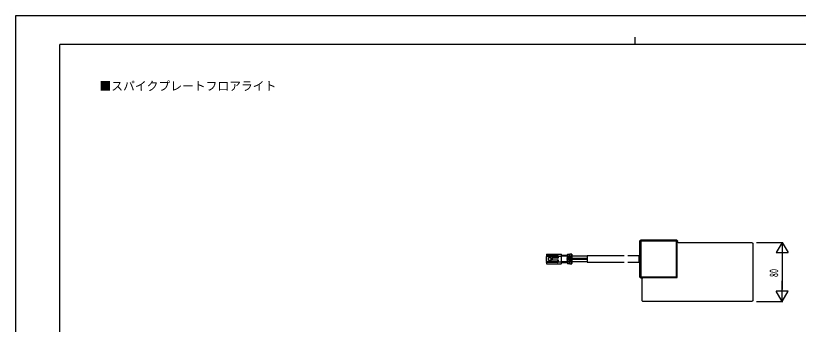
# Model space of a CAD drawing. Units: millimetres, scale not verified. Extents: x -841 to 841, y -594 to 594.
# Drawn here: x -841 to 221, y 176 to 594 of the extents above; entities that cross this region are included whole.
import ezdxf
from ezdxf.enums import TextEntityAlignment as Align

# ---------------------------------------------------------------- set-up
doc = ezdxf.new("R2010")
doc.units = ezdxf.units.MM
doc.header["$LTSCALE"] = 2
for name, color, linetype in [('0-1_USER1', 3, 'Continuous'), ('0-2_YKK_13', 4, 'Continuous'), ('0-3_YKK_D', 6, 'Continuous'), ('0-4_YKK_ZWAK', 7, 'Continuous')]:
    doc.layers.add(name, color=color, linetype=linetype)
doc.styles.add('ＭＳ ゴシック', font='')
doc.styles.get('ＭＳ ゴシック').set_extended_font_data('MS Gothic')

msp = doc.modelspace()

# ---------------------------------------------------------------- linework, layer by layer
at = {"layer": '0-2_YKK_13'}
for p, q in [((5.988, 239.969), (5.988, 289)), ((6.025, 288.964), (6.025, 240.005)), ((6.397, 288.591), (6.025, 288.964)), ((6.397, 288.591), (7.397, 288.591)), ((6.397, 288.591), (6.397, 240.378)), ((6.988, 290), (56.02, 290)), ((55.983, 289.963), (7.025, 289.963)), ((7.025, 289.963), (7.397, 289.591)), ((7.397, 289.591), (7.397, 288.591)), ((55.611, 289.591), (7.397, 289.591)), ((55.611, 288.591), (7.397, 288.591)), ((7.397, 288.591), (7.397, 240.378)), ((55.611, 289.591), (55.983, 289.963)), ((55.611, 288.591), (55.611, 289.591)), ((56.61, 288.591), (55.611, 288.591)), ((55.611, 240.378), (55.611, 288.591)), ((56.983, 288.964), (56.61, 288.591)), ((56.61, 240.378), (56.61, 288.591)), ((56.692, 240.296), (56.692, 287.196)), ((56.697, 287.966), (56.805, 288.038)), ((56.995, 287.665), (56.96, 287.665)), ((56.983, 288.366), (56.983, 288.966)), ((56.983, 288.371), (56.983, 288.964)), ((56.984, 288.476), (57.02, 288.476)), ((56.995, 286.758), (56.995, 287.665)), ((57.02, 289), (57.02, 288.476)), ((57.92, 286.984), (158.004, 286.984)), ((-120.846, 270.984), (-101.046, 270.984)), ((-120.846, 270.984), (-120.846, 269.448)), ((-120.846, 269.011), (-120.846, 269.196)), ((-120.846, 269.196), (-105.746, 269.196)), ((-120.846, 269.011), (-120.846, 267.838)), ((-105.746, 269.011), (-120.846, 269.011)), ((-120.846, 261.131), (-120.846, 267.838)), ((-105.796, 267.838), (-120.846, 267.838)), ((-118.046, 266.634), (-115.046, 266.634)), ((-118.046, 262.334), (-118.046, 266.634)), ((-115.046, 266.634), (-115.046, 262.334)), ((-114.046, 266.184), (-113.746, 265.884)), ((-114.046, 266.184), (-105.796, 266.184)), ((-114.046, 262.784), (-114.046, 266.184)), ((-113.746, 263.084), (-113.746, 265.884)), ((-105.796, 265.884), (-113.746, 265.884)), ((-113.096, 265.584), (-113.096, 263.384)), ((-105.446, 265.584), (-113.096, 265.584)), ((-105.796, 267.838), (-105.796, 266.184)), ((-105.146, 266.184), (-105.796, 266.184)), ((-105.796, 265.884), (-105.796, 266.184)), ((-105.446, 265.884), (-105.796, 265.884)), ((-105.746, 269.196), (-105.746, 269.011)), ((-105.746, 268.318), (-105.746, 269.011)), ((-105.446, 265.884), (-105.446, 265.584)), ((-105.146, 268.179), (-105.185, 268.523)), ((-105.146, 268.129), (-105.146, 268.179)), ((-105.146, 268.078), (-105.146, 268.129)), ((-105.146, 268.129), (-104.846, 268.129)), ((-105.146, 266.184), (-105.146, 268.078)), ((-105.146, 266.184), (-104.846, 266.184)), ((-104.847, 268.184), (-104.846, 268.129)), ((-104.846, 268.129), (-104.846, 266.184)), ((-101.046, 270.984), (-101.046, 268.184)), ((-101.046, 268.184), (-100.546, 268.184)), ((-100.546, 268.184), (-100.546, 270.484)), ((-92.596, 269.184), (-100.546, 269.184)), ((-100.546, 268.584), (-92.596, 268.584)), ((-100.546, 260.784), (-100.546, 268.184)), ((-92.596, 269.984), (-92.596, 268.384)), ((-92.596, 268.384), (-92.596, 266.034)), ((-92.596, 265.334), (-92.596, 266.034)), ((-92.436, 266.034), (-92.596, 266.034)), ((-88.126, 266.234), (-92.396, 266.234)), ((-89.496, 270.484), (-92.096, 270.484)), ((-88.896, 270.984), (-89.496, 270.484)), ((-89.496, 270.484), (-89.496, 270.484)), ((-89.466, 266.234), (-89.466, 268.384)), ((-89.466, 268.384), (-88.896, 268.384)), ((-88.896, 266.234), (-88.896, 268.384)), ((-88.896, 268.384), (-86.696, 268.384)), ((-88.146, 262.934), (-88.146, 266.034)), ((-86.996, 266.234), (-88.126, 266.234)), ((-86.696, 266.234), (-86.996, 266.234)), ((-86.996, 266.234), (-86.996, 266.034)), ((-86.496, 266.034), (-86.996, 266.034)), ((-86.696, 270.984), (-86.696, 268.384)), ((-86.496, 268.384), (-86.696, 268.384)), ((-86.696, 268.384), (-86.696, 266.234)), ((-86.496, 270.784), (-86.496, 268.384)), ((-86.496, 268.384), (-86.496, 266.034)), ((-65.496, 268.084), (-86.496, 268.084)), ((-86.496, 266.034), (-86.496, 262.934)), ((-15.496, 268.884), (-65.496, 268.884)), ((-65.496, 268.884), (-65.496, 260.084)), ((4.504, 268.884), (-10.496, 268.884)), ((5.988, 268.884), (4.504, 268.884)), ((4.504, 268.884), (4.504, 260.084)), ((-120.846, 261.131), (-120.846, 259.958)), ((-120.846, 261.131), (-105.796, 261.131)), ((-120.846, 259.77), (-120.846, 259.958)), ((-120.846, 259.958), (-105.746, 259.958)), ((-105.746, 259.773), (-120.846, 259.77)), ((-120.846, 259.518), (-120.846, 257.984)), ((-120.846, 257.984), (-101.046, 257.984)), ((-115.046, 262.334), (-118.046, 262.334)), ((-105.796, 262.784), (-114.046, 262.784)), ((-105.796, 263.084), (-113.746, 263.084)), ((-113.096, 263.384), (-105.446, 263.384)), ((-105.446, 263.084), (-105.796, 263.084)), ((-105.796, 262.784), (-105.796, 261.131)), ((-105.746, 260.651), (-105.746, 259.958)), ((-105.746, 259.958), (-105.746, 259.773)), ((-105.446, 263.084), (-105.446, 263.384)), ((-105.176, 260.486), (-105.146, 260.79)), ((-105.146, 260.891), (-105.146, 262.784)), ((-105.146, 262.784), (-104.846, 262.784)), ((-105.146, 260.84), (-105.146, 260.891)), ((-105.146, 260.79), (-105.146, 260.84)), ((-105.146, 260.84), (-104.846, 260.84)), ((-104.847, 260.784), (-101.046, 260.784)), ((-104.846, 262.784), (-104.846, 260.84)), ((-101.046, 260.784), (-101.046, 257.984)), ((-101.046, 260.784), (-100.546, 260.784)), ((-100.546, 258.484), (-100.546, 260.784)), ((-92.596, 260.384), (-100.546, 260.384)), ((-100.546, 259.784), (-92.596, 259.784)), ((-92.596, 265.334), (-92.436, 265.334)), ((-92.596, 265.334), (-92.596, 263.634)), ((-92.596, 262.934), (-92.596, 263.634)), ((-92.436, 263.634), (-92.596, 263.634)), ((-92.596, 262.934), (-92.596, 260.584)), ((-92.596, 262.934), (-92.436, 262.934)), ((-92.596, 260.584), (-92.596, 258.984)), ((-92.396, 260.584), (-92.596, 260.584)), ((-92.396, 263.634), (-92.396, 265.334)), ((-88.126, 262.734), (-92.396, 262.734)), ((-92.396, 260.584), (-92.396, 258.816)), ((-92.096, 258.484), (-89.496, 258.484)), ((-89.496, 263.634), (-89.496, 265.334)), ((-89.496, 258.484), (-88.896, 257.984)), ((-89.466, 260.584), (-89.466, 262.734)), ((-88.896, 260.584), (-89.466, 260.584)), ((-88.896, 260.584), (-88.896, 262.734)), ((-88.896, 260.584), (-88.896, 257.984)), ((-86.696, 260.584), (-88.896, 260.584)), ((-88.896, 257.984), (-86.696, 257.984)), ((-86.996, 262.934), (-88.146, 262.934)), ((-88.126, 262.734), (-86.996, 262.734)), ((-86.996, 262.934), (-86.996, 262.734)), ((-86.996, 262.934), (-86.496, 262.934)), ((-86.696, 262.734), (-86.996, 262.734)), ((-86.696, 262.734), (-86.696, 260.584)), ((-86.496, 265.384), (-65.496, 265.384)), ((-65.496, 263.584), (-86.496, 263.584)), ((-86.496, 262.934), (-86.496, 260.584)), ((-86.496, 260.884), (-65.496, 260.884)), ((-86.496, 260.584), (-86.496, 258.184)), ((-65.496, 260.084), (-15.496, 260.084)), ((-10.496, 260.084), (4.504, 260.084)), ((4.504, 260.084), (5.988, 260.084)), ((6.025, 240.005), (6.397, 240.378)), ((6.397, 240.378), (7.397, 240.378)), ((7.513, 238.969), (6.988, 238.969)), ((7.397, 239.378), (7.025, 239.006)), ((7.025, 239.006), (7.618, 239.006)), ((7.397, 239.378), (7.397, 240.378)), ((7.397, 240.378), (55.611, 240.378)), ((7.397, 239.378), (55.611, 239.378)), ((7.618, 239.006), (7.793, 239.268)), ((7.634, 238.993), (9.231, 238.993)), ((7.95, 239.183), (8.019, 239.286)), ((8.793, 239.296), (55.694, 239.296)), ((8.793, 239.296), (8.793, 239.296)), ((8.793, 239.296), (55.692, 239.296)), ((55.611, 240.378), (56.61, 240.378)), ((55.611, 239.378), (55.611, 240.378)), ((55.692, 239.296), (55.611, 239.378)), ((56.61, 240.378), (56.692, 240.296))]:
    msp.add_line(p, q, dxfattribs=at)
for points in [[(158.004, 286.984), (159.004, 285.984), (159.004, 207.984), (158.004, 206.984), (10.004, 206.984), (9.004, 207.984), (9.004, 238.068)], [(-105.796, 267.838), (-105.759, 268.117), (-105.746, 268.318), (-105.525, 268.301), (-105.418, 268.279), (-105.322, 268.247), (-105.244, 268.209), (-105.188, 268.166), (-105.146, 268.078)], [(-104.847, 268.184), (-104.955, 268.183), (-105.008, 268.182), (-105.055, 268.181), (-105.094, 268.18), (-105.123, 268.18), (-105.146, 268.179)], [(-104.847, 268.184), (-101.046, 268.184), (-101.046, 260.784)], [(-92.396, 270.153), (-92.396, 268.384), (-92.596, 268.384)], [(-92.436, 265.334), (-92.436, 266.034), (-88.146, 266.034)], [(-92.096, 270.484), (-92.319, 270.375), (-92.396, 270.153)], [(-92.396, 266.234), (-92.396, 268.384), (-89.466, 268.384)], [(-86.696, 270.984), (-88.896, 270.984), (-88.896, 268.384)], [(-88.146, 266.034), (-86.996, 266.034), (-86.996, 262.934)], [(-114.046, 262.784), (-113.929, 262.902), (-113.832, 262.999), (-113.794, 263.036), (-113.767, 263.063), (-113.751, 263.079), (-113.746, 263.084)], [(-105.146, 262.784), (-105.796, 262.784), (-105.796, 263.084)], [(-105.146, 260.891), (-105.188, 260.803), (-105.244, 260.76), (-105.322, 260.722), (-105.418, 260.69), (-105.525, 260.668), (-105.746, 260.651), (-105.759, 260.852), (-105.796, 261.131)], [(-104.846, 260.84), (-104.847, 260.784), (-105.146, 260.79)], [(-92.436, 263.634), (-88.596, 263.634), (-88.596, 265.334), (-92.436, 265.334)], [(-88.146, 262.934), (-92.436, 262.934), (-92.436, 263.634)], [(-89.466, 260.584), (-92.396, 260.584), (-92.396, 262.734)], [(-92.396, 258.816), (-92.318, 258.593), (-92.096, 258.484)], [(-86.496, 260.584), (-86.696, 260.584), (-86.696, 257.984)], [(7.513, 238.969), (7.706, 239.008), (7.74, 239.03)], [(8.059, 239.119), (7.882, 239.04), (7.695, 239.015)]]:
    msp.add_lwpolyline(points, dxfattribs=at)
for centre, radius, start, end in [((6.988, 289), 1, 90.00923, 179.99114), ((7.025, 288.963), 1, 90.01004, 179.98988), ((7.398, 288.591), 1, 90.04597, 179.95403), ((55.61, 288.591), 1, 0.04597, 89.95403), ((55.983, 288.963), 1, 0.01069, 89.98991), ((56.02, 289), 1, 0.00887, 89.99076), ((-142.923, 287.852), 199.616, 359.81152, 0.04619), ((57.92, 284.984), 2, 90, 127.88056), ((56.628, 288.355), 0.355, 299.03632, 2.5961), ((56.52, 288.476), 0.5, 332.74752, 0.01856), ((52.486, 287.903), 4.514, 356.98065, 4.61987), ((-113.394, 265.586), 0.298, 359.61838, 90.38162), ((-105.869, 269.036), 1.2, 273.47031, 307.02875), ((-105.77, 268.269), 0.928, 354.78591, 88.5005), ((-105.773, 268.414), 0.598, 10.56375, 87.40847), ((-105.446, 266.184), 0.3, 270, 0), ((-105.446, 266.184), 0.6, 270, 0), ((-101.046, 270.484), 0.5, 0, 90), ((-92.096, 269.984), 0.5, 89.99999, 180.00048), ((-92.411, 269.967), 0.186, 85.5233, 174.6799), ((-92.396, 266.034), 0.2, 90, 180), ((-92.154, 266.082), 0.286, 147.90674, 189.66809), ((-130.763, 268.848), 41.3, 359.35659, 2.27058), ((-86.696, 270.784), 0.2, 0, 90), ((-86.696, 266.034), 0.2, 0, 90), ((-113.394, 263.382), 0.298, 269.59243, 0.40757), ((-106.038, 259.473), 1.675, 57.81732, 81.68719), ((-105.759, 260.69), 0.918, 270.8291, 5.88459), ((-105.777, 260.564), 0.607, 272.95563, 352.59818), ((-105.446, 262.784), 0.6, 0, 90), ((-105.446, 262.784), 0.3, 0, 90), ((-101.046, 258.484), 0.5, 270, 0), ((-92.396, 262.934), 0.2, 180, 270), ((-92.411, 259.002), 0.186, 185.31995, 274.4797), ((-92.096, 258.984), 0.5, 180, 270.00004), ((-92.154, 262.886), 0.286, 170.33191, 212.09326), ((-121.834, 259.994), 32.374, 357.32758, 1.04525), ((-86.696, 262.934), 0.2, 270, 0), ((-86.696, 258.184), 0.2, 270, 0), ((6.988, 239.969), 1, 180.00923, 269.99076), ((7.025, 240.005), 1, 180.01004, 269.98988), ((7.398, 240.378), 1, 180.04597, 269.95403), ((7.634, 239.36), 0.355, 267.40492, 330.96375), ((8.62, 227.769), 11.529, 89.14164, 94.11424), ((8.543, 250.854), 11.559, 267.27883, 271.23483), ((11.004, 238.068), 2, 142.12565, 180), ((55.61, 240.378), 1, 270.04597, 359.95403), ((55.692, 240.296), 1, 270.02077, 359.97923)]:
    msp.add_arc(centre, radius, start, end, dxfattribs=at)
for centre, start_param, end_param in [((-88.126, 266.034), 3.14159265, 4.71238898), ((-88.126, 262.934), 4.71238898, 6.28318531)]:
    msp.add_ellipse(centre, major_axis=(0, -0.2), ratio=0.10011, start_param=start_param, end_param=end_param, dxfattribs=at)
at = {"layer": '0-3_YKK_D'}
for p, q in [((164.004, 286.984), (200.004, 286.984)), ((199.004, 286.984), (191.004, 273.128)), ((199.004, 286.984), (207.004, 273.128)), ((199.004, 286.984), (199.004, 259.272)), ((191.004, 273.128), (207.004, 273.128)), ((199.004, 270.984), (199.004, 222.984)), ((199.004, 206.984), (199.004, 234.697)), ((199.004, 206.984), (191.004, 220.841)), ((207.004, 220.841), (191.004, 220.841)), ((199.004, 206.984), (207.004, 220.841)), ((164.004, 206.984), (200.004, 206.984))]:
    msp.add_line(p, q, dxfattribs=at)
at = {"layer": '0-4_YKK_ZWAK'}
for p, q in [((-0.996, 565), (-0.996, 555)), ((779.004, 555), (-780.996, 555)), ((-780.996, -505), (-780.996, 555))]:
    msp.add_line(p, q, dxfattribs=at)
msp.add_lwpolyline([(-841, -594), (841, -594), (841, 594), (-841, 594)], close=True, dxfattribs=at)

# ---------------------------------------------------------------- texts
at = {"layer": '0-1_USER1', "style": 'ＭＳ ゴシック'}
msp.add_text('■スパイクプレートフロアライト', height=11.73, dxfattribs=at).set_placement((-727.291, 489.222), align=Align.BOTTOM_LEFT)
at = {"layer": '0-3_YKK_D', "style": 'ＭＳ ゴシック', "width": 0.6}
msp.add_text('80', height=11.73, rotation=90, dxfattribs=at).set_placement((197.004, 239.944), align=Align.BOTTOM_LEFT)

doc.saveas('drawing.dxf')
